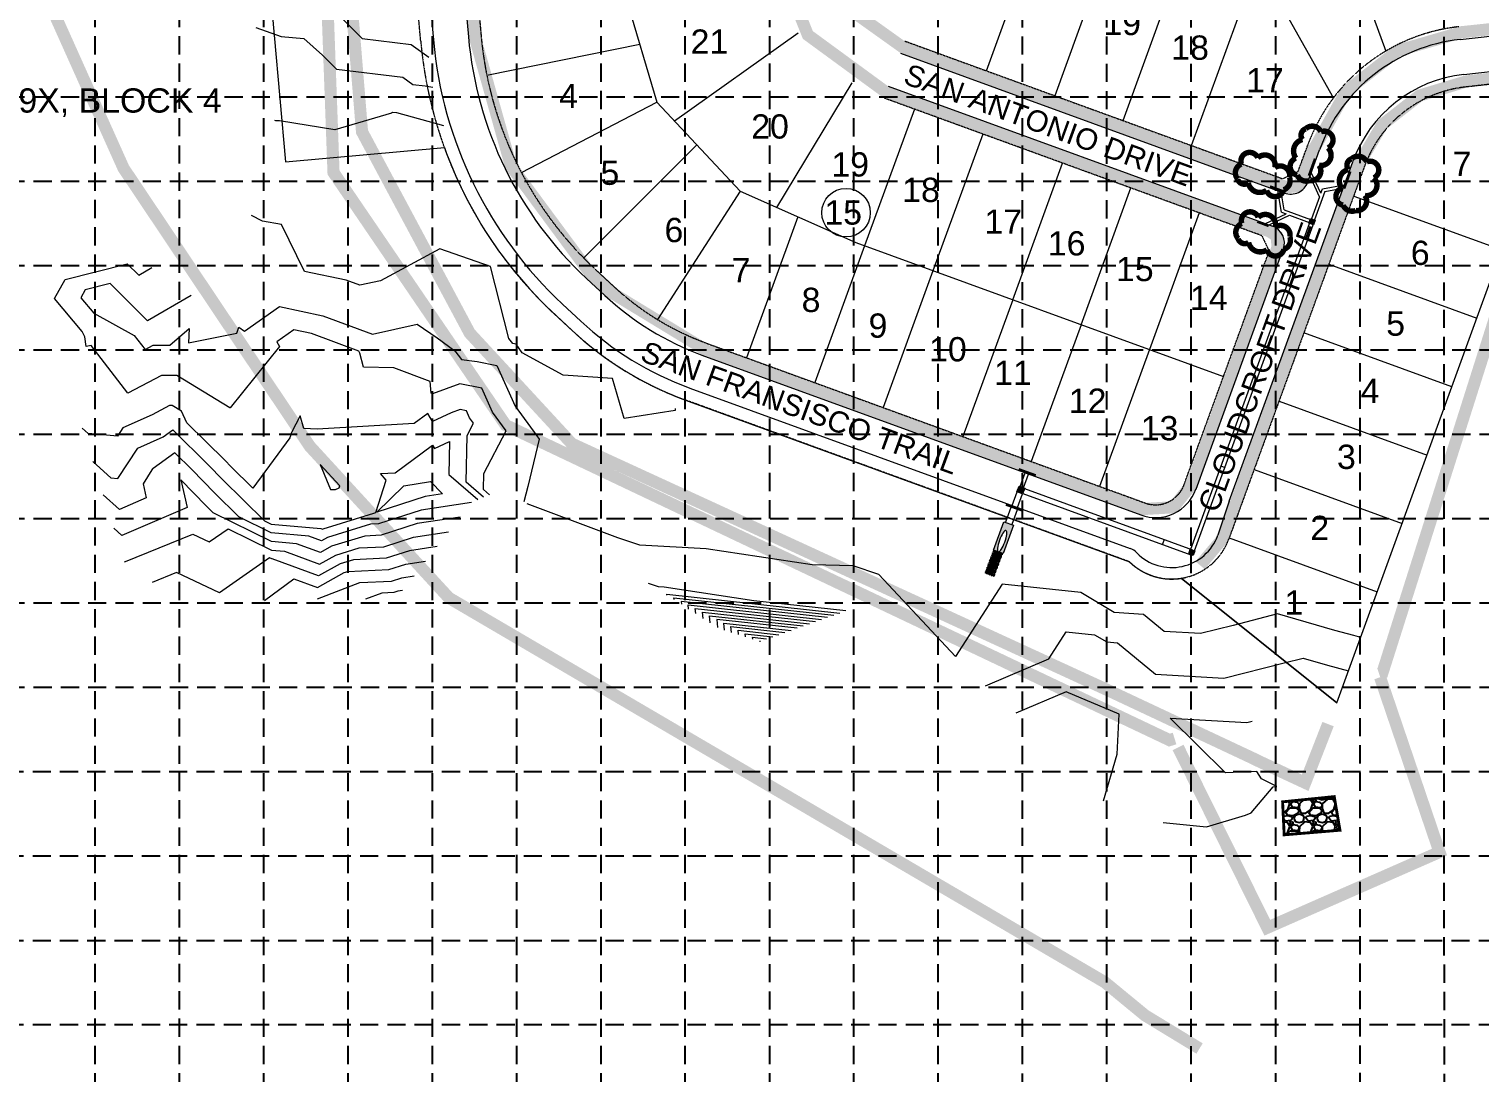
# Model space of a CAD drawing. Extents: x 18544 to 21332, y 16212 to 20668.
# Drawn here: x 19536 to 20732, y 16870 to 17731 of the extents above; entities that cross this region are included whole.
import ezdxf
from ezdxf.enums import TextEntityAlignment as Align

# ---------------------------------------------------------------- set-up
doc = ezdxf.new("R2010")
doc.units = 0
doc.header["$MEASUREMENT"] = 0
doc.linetypes.add('ACAD_ISO02W100', pattern=[15, 12, -3])
doc.linetypes.add('HIDDEN', pattern=[0.375, 0.25, -0.125])
for name, color, linetype, lineweight in [('10', 7, 'Continuous', 0), ('13', 7, 'Continuous', 0), ('27', 7, 'Continuous', 0), ('33', 7, 'Continuous', 0), ('34', 7, 'Continuous', 0), ('43', 7, 'Continuous', 0), ('5', 7, 'Continuous', 0), ('6', 7, 'Continuous', 0), ('62', 7, 'Continuous', 0), ('Erosion Blanket', 84, 'Continuous', 0)]:
    doc.layers.add(name, color=color, linetype=linetype, lineweight=lineweight)
for name, color, linetype in [('Creek', 5, 'Continuous'), ('GRID', 254, 'HIDDEN'), ('Inlet Protection', 5, 'Continuous'), ('LEGEND', 7, 'Continuous'), ('Limits of Disturbance', 1, 'Continuous'), ('RIP RAP ROCK FILTER', 1, 'Continuous'), ('SILT FENCE', 200, 'Continuous')]:
    doc.layers.add(name, color=color, linetype=linetype)
doc.styles.get("Standard").update_dxf_attribs({"font": 'ARIAL.TTF'})

# ---------------------------------------------------------------- blocks, each defined once
blk = doc.blocks.new('MHSD2')
at = {"layer": '43', "linetype": 'Continuous', "lineweight": 0}
blk.add_hatch(color=7, dxfattribs=at).paths.add_polyline_path([(-0.5, 0.5), (0.5, 0.5), (0.5, -0.5), (-0.5, -0.5)], flags=16)
at = {"layer": '43', "color": 7, "linetype": 'Continuous', "lineweight": 0}
for p, q in [((-0.5, 0.5), (0.5, 0.5)), ((-0.5, -0.5), (-0.5, 0.5)), ((0.5, 0.5), (0.5, -0.5)), ((0.5, -0.5), (-0.5, -0.5))]:
    blk.add_line(p, q, dxfattribs=at)
blk.add_lwpolyline([(-0.5, 0.5), (0.5, 0.5), (0.5, -0.5), (-0.5, -0.5), (-0.5, 0.5)], close=True, dxfattribs=at)
at = {"layer": '43', "color": 1, "linetype": 'Continuous', "lineweight": 0}
blk.add_point((0, 0), dxfattribs=at)
blk = doc.blocks.new('A$C6EFF7D63')
at = {"layer": 'LEGEND', "linetype": 'ACAD_ISO02W100'}
h = blk.add_hatch(dxfattribs=at)
h.set_pattern_fill('GRAVEL', color=240, scale=18.859854, style=0)
h.set_pattern_definition([(228.0128, (-1340.7614, -951.0759), (-150.878802, -169.7387151), [2.53733, -251.19606]), (184.9697, (-1342.4588, -952.9619), (226.3182729, 18.85969047), [4.35414, -431.05942]), (132.5104, (-1346.7965, -953.3391), (188.5983692, -207.4585622), [3.07016, -303.94602]), (267.2737, (-1354.1519, -958.05405), (18.8597793, 377.197094), [3.96506, -392.54067]), (292.8337, (-1354.3405, -962.0146), (-94.29945893, 226.3181854), [3.88805, -384.9178]), (357.2737, (-1352.8317, -965.598), (-377.197094, 18.8597793), [3.96506, -392.54067]), (37.6942, (-1348.8711, -965.7866), (-245.17824603, -188.59836327), [5.24359, -519.11465]), (72.2553, (-1344.72195, -962.5804), (132.01918394, 414.9167262), [4.95049, -490.09823]), (121.4296, (-1343.2132, -957.8655), (-150.87899067, 245.1780139), [3.97849, -393.87058]), (175.2364, (-1345.2878, -954.4707), (207.4584165, -18.8596947), [4.54206, -222.56067]), (222.3974, (-1349.8141, -954.0935), (-226.3183917, -207.45824931), [5.87386, -581.51296]), (138.8141, (-1335.4806, -958.2427), (-132.0190365, 113.1590759), [2.00482, -198.47817]), (171.4692, (-1336.9894, -956.9225), (245.17807514, -37.71985803), [3.81416, -377.60278]), (225, (-1340.761, -956.357), (-2e-15, -18.85986), [2.66718, -24.00467]), (203.1986, (-1342.0816, -954.0935), (94.299267, 37.719734), [1.43633, -142.19604]), (291.8014, (-1343.4018, -954.6593), (-18.859853, 56.5795684), [2.03126, -99.53217]), (30.9638, (-1342.6474, -956.5453), (56.579526, 37.7197557), [3.29914, -106.67177]), (161.5651, (-1339.8184, -954.848), (37.719717, -18.859824), [2.3856, -57.2545]), (16.3895, (-1354.3405, -954.6593), (188.5985857, 56.5794258), [3.34197, -330.8555]), (70.3462, (-1351.1343, -953.7163), (-75.4393281, -207.4584389), [2.80372, -277.56817]), (293.1986, (-1339.8184, -951.076), (-37.719734, 94.299267), [2.87264, -140.75973]), (343.6105, (-1338.6868, -953.7163), (-188.5985857, 56.5794258), [3.34197, -330.8555]), (339.444, (-1354.3405, -966.3524), (-94.299307, 37.7196333), [3.22277, -157.9159]), (294.7751, (-1351.3229, -967.484), (-94.2991248, 207.4584632), [2.70032, -267.3317]), (66.8014, (-1339.6298, -969.9358), (37.719734, 94.299267), [2.87264, -140.75973]), (17.354, (-1338.4982, -967.2954), (-245.1781456, -75.439314), [3.1615, -312.98728]), (69.444, (-1348.8711, -969.9358), (-37.7196333, -94.299307), [1.61139, -159.52729]), (101.3099, (-1340.7614, -969.9358), (-18.85981, 75.439432), [0.96166, -95.2051]), (165.9638, (-1340.95, -968.9928), (56.579574, -18.859818), [3.88805, -73.8731]), (186.009, (-1344.722, -968.0498), (188.5985395, 18.85984155), [3.60318, -356.71383]), (303.6901, (-1342.6474, -958.2427), (-18.85988, 37.7197), [2.72, -65.28016]), (353.1572, (-1341.1386, -960.5058), (320.6175132, -37.7198597), [4.7488, -470.13021]), (60.9454, (-1336.4236, -961.0716), (-75.4394182, -132.0189882), [1.94174, -192.23235]), (90, (-1335.48, -959.374), (-18.85985, 18.85985), [1.1316, -17.72826]), (120.2564, (-1345.0992, -967.484), (75.4393213, -132.0190273), [2.62009, -259.38938]), (48.0128, (-1346.4193, -965.2208), (150.878802, 169.7387151), [5.07466, -248.65873]), (0, (-1343.025, -961.449), (18.85985, 18.85985), [4.90356, -13.9563]), (325.3048, (-1338.121, -961.4488), (-188.59843595, 132.0191433), [2.982, -295.21847]), (254.0546, (-1335.6692, -963.1462), (-18.8598523, -75.43942), [2.74603, -134.55578]), (207.646, (-1336.4236, -965.7866), (-358.33715495, -188.5986897), [4.47101, -442.63086]), (175.4261, (-1340.3842, -967.8612), (-245.17811802, 18.85975637), [4.73003, -468.27272])])
h.paths.add_polyline_path([(1.2, 1.4), (121.2, 1.2), (121.2, 48.3), (1.2, 48.1)])
at = {"layer": 'LEGEND', "color": 240, "const_width": 2.36}
blk.add_lwpolyline([(1.2, 1.4), (121.2, 1.2), (121.2, 48.3), (1.2, 48.1)], close=True, dxfattribs=at)

msp = doc.modelspace()

# ---------------------------------------------------------------- hatches: boundary and pattern name
at = {"layer": '43', "linetype": 'Continuous', "lineweight": 0}
h = msp.add_hatch(color=7, dxfattribs=at)
h.paths.add_polyline_path([(20331.4, 17301.5), (20339.9, 17324.9), (20347.9, 17322), (20339.3, 17298.6)])
edge = h.paths.add_edge_path(flags=16)
edge.add_ellipse((20338.5, 17308.8), major_axis=(3.18, 8.74), ratio=0.25, start_angle=0, end_angle=360)
at = {"layer": 'LEGEND', "linetype": 'ACAD_ISO02W100'}
h = msp.add_hatch(dxfattribs=at)
h.set_pattern_fill('GRAVEL', color=240, scale=18.859854, style=0)
h.set_pattern_definition([(228.0128, (19201.3034, 16099.5123), (-150.878802, -169.7387151), [2.53733, -251.19606]), (184.9697, (19199.606, 16097.6263), (226.3182729, 18.85969047), [4.35414, -431.05942]), (132.5104, (19195.2683, 16097.2491), (188.5983692, -207.4585622), [3.07016, -303.94602]), (267.2737, (19187.9129, 16092.5342), (18.8597793, 377.197094), [3.96506, -392.54067]), (292.8337, (19187.7243, 16088.5736), (-94.29945893, 226.3181854), [3.88805, -384.9178]), (357.2737, (19189.2331, 16084.9902), (-377.197094, 18.8597793), [3.96506, -392.54067]), (37.6942, (19193.1937, 16084.80164), (-245.17824603, -188.59836327), [5.24359, -519.11465]), (72.2553, (19197.3428, 16088.0078), (132.01918394, 414.9167262), [4.95049, -490.09823]), (121.4296, (19198.8516, 16092.7228), (-150.87899067, 245.1780139), [3.97849, -393.87058]), (175.2364, (19196.777, 16096.1176), (207.4584165, -18.8596947), [4.54206, -222.56067]), (222.3974, (19192.2507, 16096.49475), (-226.3183917, -207.45824931), [5.87386, -581.51296]), (138.8141, (19206.5842, 16092.3456), (-132.0190365, 113.1590759), [2.00482, -198.47817]), (171.4692, (19205.0754, 16093.6658), (245.17807514, -37.71985803), [3.81416, -377.60278]), (225, (19201.303, 16094.232), (-2e-15, -18.85986), [2.66718, -24.00467]), (203.1986, (19199.9832, 16096.4947), (94.299267, 37.719734), [1.43633, -142.19604]), (291.8014, (19198.663, 16095.929), (-18.859853, 56.5795684), [2.03126, -99.53217]), (30.9638, (19199.4174, 16094.043), (56.579526, 37.7197557), [3.29914, -106.67177]), (161.5651, (19202.2464, 16095.7404), (37.719717, -18.859824), [2.3856, -57.2545]), (16.3895, (19187.7243, 16095.929), (188.5985857, 56.5794258), [3.34197, -330.8555]), (70.3462, (19190.9305, 16096.872), (-75.4393281, -207.4584389), [2.80372, -277.56817]), (293.1986, (19202.2464, 16099.5123), (-37.719734, 94.299267), [2.87264, -140.75973]), (343.6105, (19203.378, 16096.8719), (-188.5985857, 56.5794258), [3.34197, -330.8555]), (339.444, (19187.7243, 16084.2358), (-94.299307, 37.7196333), [3.22277, -157.9159]), (294.7751, (19190.7419, 16083.1043), (-94.2991248, 207.4584632), [2.70032, -267.3317]), (66.8014, (19202.435, 16080.6525), (37.719734, 94.299267), [2.87264, -140.75973]), (17.354, (19203.5666, 16083.2929), (-245.1781456, -75.439314), [3.1615, -312.98728]), (69.444, (19193.1937, 16080.6525), (-37.7196333, -94.299307), [1.61139, -159.52729]), (101.3099, (19201.3034, 16080.6525), (-18.85981, 75.439432), [0.96166, -95.2051]), (165.9638, (19201.115, 16081.5955), (56.579574, -18.859818), [3.88805, -73.8731]), (186.009, (19197.3428, 16082.5385), (188.5985395, 18.85984155), [3.60318, -356.71383]), (303.6901, (19199.4174, 16092.3456), (-18.85988, 37.7197), [2.72, -65.28016]), (353.1572, (19200.9262, 16090.0824), (320.6175132, -37.7198597), [4.7488, -470.13021]), (60.9454, (19205.6412, 16089.5166), (-75.4394182, -132.0189882), [1.94174, -192.23235]), (90, (19206.584, 16091.214), (-18.85985, 18.85985), [1.1316, -17.72826]), (120.2564, (19196.9656, 16083.1043), (75.4393213, -132.0190273), [2.62009, -259.38938]), (48.0128, (19195.6454, 16085.3674), (150.878802, 169.7387151), [5.07466, -248.65873]), (0, (19199.04, 16089.14), (18.85985, 18.85985), [4.90356, -13.9563]), (325.3048, (19203.9438, 16089.1394), (-188.59843595, 132.0191433), [2.982, -295.21847]), (254.0546, (19206.3956, 16087.442), (-18.8598523, -75.43942), [2.74603, -134.55578]), (207.646, (19205.6412, 16084.8016), (-358.33715495, -188.5986897), [4.47101, -442.63086]), (175.4261, (19201.6806, 16082.72706), (-245.17811802, 18.85975637), [4.73003, -468.27272])])
h.paths.add_polyline_path([(20571.1, 17066.7), (20617.1, 17070.5), (20612.4, 17098.2), (20569.8, 17093.9)])

# ---------------------------------------------------------------- linework, layer by layer
at = {"layer": '13', "color": 7, "linetype": 'Continuous', "lineweight": 0}
for p, q in [((20587.1, 17558.8), (20590.9, 17557.4)), ((20552.9, 17464.8), (20556.6, 17463.5)), ((20518.7, 17370.9), (20522.4, 17369.5)), ((20472.1, 17310.2), (20470.7, 17306.4))]:
    msp.add_line(p, q, dxfattribs=at)
msp.add_circle((20209.8, 17579.7), 20, dxfattribs=at)
at = {"layer": '27', "color": 7, "linetype": 'Continuous', "lineweight": 0}
for p, q in [((19855.1, 17883.1), (19869.5, 17722.2)), ((19883.9, 17886.2), (19898.4, 17724.8)), ((20716.2, 17722.6), (20870, 17739.5)), ((20254.6, 17711.3), (20571.4, 17595.9)), ((20719.3, 17693.7), (20873.2, 17710.6)), ((20244.6, 17684.1), (20561.4, 17568.7)), ((20590.6, 17604.9), (20600.3, 17631.6)), ((20525.6, 17341.7), (20627.6, 17621.7)), ((20498.4, 17351.7), (20570.4, 17549.5)), ((19995.8, 17525.5), (20010.8, 17511.4)), ((19976, 17504.3), (19991, 17490.2)), ((20090.9, 17462.3), (20452.9, 17330.5)), ((20081, 17435), (20444, 17302.8)), ((20525.6, 17341.7), (20516.5, 17313.8))]:
    msp.add_line(p, q, dxfattribs=at)
for centre, radius, start, end in [((20207.6, 17752.4), 339.5, 185.1131, 226.9695), ((20207.6, 17752.4), 310.5, 185.1131, 226.9695), ((20731.4, 17583.9), 139.5, 96.2747, 159.9886), ((20731.4, 17583.9), 110.5, 96.2747, 159.9886), ((20576.5, 17610), 15, 249.9886, 339.9886), ((20556.3, 17554.6), 15, 339.9886, 69.9886), ((20171.5, 17683.6), 235.5, 226.9694, 249.9886), ((20171.5, 17683.6), 264.5, 226.9694, 249.9886), ((20465, 17363.8), 35.5, 249.9886, 339.9886), ((20478.4, 17327.6), 40.5, 224.5392, 339.9886), ((20438.9, 17288.7), 15, 44.5392, 69.9886)]:
    msp.add_arc(centre, radius, start, end, dxfattribs=at)
at = {"layer": '33', "color": 7, "linetype": 'Continuous', "lineweight": 0}
for p, q in [((20611.7, 17831.5), (20654.9, 17712.9)), ((20325.5, 17696.7), (20369.6, 17817.7)), ((20430.8, 17810.5), (20381.9, 17676.1)), ((20438.2, 17655.6), (20490, 17797.8)), ((20494.6, 17635.1), (20549.3, 17785.1)), ((20549.3, 17785.1), (20611.7, 17674.2)), ((20025.8, 17765), (20053.8, 17670.8)), ((20068.3, 17655.3), (20170.3, 17727.9)), ((20039.6, 17718.5), (19913.6, 17692.7)), ((20152.6, 17584), (20214.8, 17686.7)), ((19942, 17612.9), (20053.8, 17670.8)), ((20053.8, 17670.8), (20122.4, 17597.4)), ((20266.1, 17665.1), (20225, 17552.3)), ((20322.5, 17644.5), (20281.4, 17531.8)), ((20086.8, 17635.5), (19993.5, 17542.4)), ((20347.2, 17507.8), (20388.2, 17620.6)), ((20600.3, 17592.8), (20592.4, 17609.8)), ((20601.4, 17595.7), (20593.4, 17612.7)), ((20602.7, 17599.4), (20620.6, 17602.6)), ((20122.4, 17597.4), (20054.2, 17491.6)), ((20122.4, 17597.4), (20217.8, 17555)), ((20403.6, 17487.3), (20444.6, 17600.1)), ((20569, 17580), (20565.8, 17597.9)), ((20571.2, 17581.9), (20568.5, 17597)), ((20600.3, 17592.8), (20593.6, 17574.5)), ((20604.6, 17597.2), (20596, 17573.7)), ((20601.4, 17595.7), (20602.7, 17599.4)), ((20604.6, 17597.2), (20619.6, 17599.9)), ((20628.5, 17593.4), (20750.6, 17549)), ((20501, 17579.5), (20459.9, 17466.8)), ((20555.7, 17570.8), (20572.7, 17578.7)), ((20569, 17580), (20572.7, 17578.7)), ((20571.2, 17581.9), (20592.7, 17574.1)), ((20169.9, 17576.3), (20127.6, 17460.1)), ((20494, 17302.2), (20591.9, 17570.9)), ((20497.2, 17301), (20595, 17569.8)), ((20558.6, 17569.7), (20575.6, 17577.6)), ((20575.6, 17577.6), (20591.8, 17571.7)), ((20217.8, 17555), (20521, 17444.5)), ((20225, 17552.3), (20184, 17439.6)), ((20281.4, 17531.8), (20240.3, 17419)), ((20607.9, 17537.1), (20730.1, 17492.6)), ((20347.2, 17507.8), (20306.1, 17395.1)), ((20403.6, 17487.3), (20362.5, 17374.5)), ((20709.5, 17436.2), (20587.4, 17480.7)), ((20459.9, 17466.8), (20418.9, 17354)), ((20566.9, 17424.3), (20689, 17379.8)), ((20353.3, 17353.9), (20357.5, 17365.2)), ((20356.2, 17352.9), (20360.3, 17364.2)), ((20546.3, 17367.9), (20668.5, 17323.4)), ((20357, 17352.2), (20495.6, 17301.7)), ((20346.7, 17338.3), (20350.8, 17349.5)), ((20351.2, 17336.6), (20355.4, 17347.9)), ((20355.6, 17348.2), (20494.2, 17297.7)), ((20345.7, 17336.5), (20341.4, 17324.4)), ((20350.8, 17334.6), (20346.4, 17322.6)), ((20525.8, 17311.6), (20647.9, 17267.1)), ((20614.6, 17175.6), (20486.2, 17278.3))]:
    msp.add_line(p, q, dxfattribs=at)
at = {"layer": '34', "color": 7, "linetype": 'HIDDEN', "lineweight": 0}
for p, q in [((19894.9, 17881.6), (19908.8, 17725.7)), ((19859, 17721.2), (19845.1, 17876.8)), ((20258.2, 17721.2), (20569.8, 17607.7)), ((20906.7, 17703.8), (20720.5, 17683.3)), ((20552.7, 17560.7), (20241.1, 17674.2)), ((20582.6, 17613.7), (20590.5, 17635.2)), ((20637.4, 17618.1), (20525.4, 17310.5)), ((20569.8, 17607.7), (20582.6, 17613.7)), ((20552.7, 17560.7), (20558.7, 17547.9)), ((20488.5, 17355.3), (20558.7, 17547.9)), ((20002.9, 17533.1), (20018, 17519.1)), ((19968.8, 17496.6), (19983.9, 17482.5)), ((20094.5, 17472.1), (20456.5, 17340.3)), ((20443.6, 17291.8), (20077.4, 17425.2))]:
    msp.add_line(p, q, dxfattribs=at)
for centre, radius, start, end in [((20207.6, 17752.4), 300, 185.1131, 226.9695), ((20731.4, 17583.9), 150, 96.2747, 159.9886), ((20207.6, 17752.4), 350, 185.1131, 226.9694), ((20731.4, 17583.9), 100, 96.2747, 159.9886), ((20171.5, 17683.6), 225, 226.9694, 249.9886), ((20171.5, 17683.6), 275, 226.9694, 249.9886), ((20465, 17363.8), 25, 249.9885, 339.9885), ((20478.4, 17327.6), 50, 225.8127, 339.9886)]:
    msp.add_arc(centre, radius, start, end, dxfattribs=at)
at = {"layer": '43', "color": 7, "linetype": 'Continuous', "lineweight": 0}
for p, q in [((20331.4, 17301.5), (20339.9, 17324.9)), ((20347.9, 17322), (20339.3, 17298.6)), ((20339.9, 17324.9), (20347.9, 17322)), ((20339.3, 17298.6), (20331.4, 17301.5))]:
    msp.add_line(p, q, dxfattribs=at)
msp.add_ellipse((20338.5, 17308.8), major_axis=(3.18, 8.74), ratio=0.25, start_param=0, end_param=6.283175, dxfattribs=at)
for points in [[(20592.4, 17609.8), (20597.5, 17623.9), (20590.5, 17610.5), (20595.6, 17624.6)], [(20621.5, 17599.2), (20626.6, 17613.3), (20619.6, 17599.9), (20624.8, 17613.9)], [(20568.5, 17597), (20559.1, 17600.4), (20569.2, 17598.8), (20559.8, 17602.3)], [(20557.9, 17567.8), (20548.5, 17571.3), (20558.6, 17569.7), (20549.2, 17573.1)], [(20365.9, 17362.1), (20351.9, 17367.2), (20366.6, 17364), (20352.5, 17369.1)], [(20355.3, 17333), (20341.2, 17338.1), (20356, 17334.9), (20341.9, 17340)]]:
    msp.add_solid(points, dxfattribs=at)
at = {"layer": '5', "color": 254, "linetype": 'Continuous', "lineweight": 0}
for points in [[(19910.8, 17345.2), (19896.5, 17357.6), (19897.2, 17395.9), (19902.6, 17406.1), (19899.3, 17410.6), (19896.8, 17416.3), (19891.5, 17417.3), (19884.2, 17414.6), (19868.7, 17407.4), (19864.9, 17414.1), (19853.7, 17405.8), (19773.5, 17401.3), (19762.6, 17401.6), (19759.6, 17412.1), (19752.5, 17398.5), (19751, 17394), (19720.5, 17352.6), (19702.3, 17370.5), (19697.6, 17375.3), (19666.2, 17406.3), (19661.8, 17415.9), (19654.1, 17420.6), (19651.9, 17420.6), (19637.5, 17413), (19613.4, 17402.3), (19608.8, 17395.4), (19584.8, 17397.6), (19579.9, 17402.1)], [(19910.8, 17345.2), (19896.5, 17357.6), (19897.2, 17395.9), (19902.6, 17406.1), (19899.3, 17410.6), (19896.8, 17416.3), (19891.5, 17417.3), (19884.2, 17414.6), (19868.7, 17407.4), (19864.9, 17414.1), (19853.7, 17405.8), (19773.5, 17401.3), (19762.6, 17401.6), (19759.6, 17412.1), (19752.5, 17398.5), (19751, 17394), (19720.5, 17352.6), (19702.3, 17370.5), (19697.6, 17375.3), (19666.2, 17406.3), (19661.8, 17415.9), (19654.1, 17420.6), (19651.9, 17420.6), (19637.5, 17413), (19613.4, 17402.3), (19608.8, 17395.4), (19584.8, 17397.6), (19579.9, 17402.1)], [(19872.5, 17304.5), (19849.8, 17301), (19830.6, 17294.8), (19803.6, 17293.5), (19792.5, 17290.1), (19774.8, 17280.3), (19736.6, 17294.2), (19736.1, 17294.3), (19734.4, 17295.1), (19693.1, 17266.2), (19657.5, 17282.9), (19637.4, 17274.8)], [(19872.5, 17304.5), (19849.8, 17301), (19830.6, 17294.8), (19803.6, 17293.5), (19792.5, 17290.1), (19774.8, 17280.3), (19736.6, 17294.2), (19736.1, 17294.3), (19734.4, 17295.1), (19693.1, 17266.2), (19657.5, 17282.9), (19637.4, 17274.8)], [(20062, 17264.4), (20062, 17265.2), (20204.7, 17249.6)], [(20062, 17264.4), (20062, 17265.2), (20204.7, 17249.6)], [(20091.8, 17245.2), (20091.3, 17250.3), (20179.5, 17240.7)], [(20091.8, 17245.2), (20091.3, 17250.3), (20179.5, 17240.7)], [(20121, 17231.8), (20120.7, 17235.4), (20154.4, 17231.7)], [(20121, 17231.8), (20120.7, 17235.4), (20154.4, 17231.7)], [(20422.1, 17094.8), (20433.4, 17133.1), (20434.9, 17166.1), (20391.2, 17184.7), (20349.9, 17167)], [(20422.1, 17094.8), (20433.4, 17133.1), (20434.9, 17166.1), (20391.2, 17184.7), (20349.9, 17167)], [(20471.2, 17076.9), (20507.1, 17073.4), (20539.2, 17082.9), (20543.8, 17084.7), (20561.9, 17106.3), (20565.1, 17106.6), (20552.3, 17113), (20548.6, 17118.9), (20522.8, 17117.9), (20477.2, 17162.9), (20540.4, 17159.3), (20544.8, 17160.4)], [(20471.2, 17076.9), (20507.1, 17073.4), (20539.2, 17082.9), (20543.8, 17084.7), (20561.9, 17106.3), (20565.1, 17106.6), (20552.3, 17113), (20548.6, 17118.9), (20522.8, 17117.9), (20477.2, 17162.9), (20540.4, 17159.3), (20544.8, 17160.4)]]:
    msp.add_lwpolyline(points, dxfattribs=at)
msp.add_lwpolyline([(19784.6, 17351.5), (19788.6, 17351.5), (19791.8, 17352.7), (19792.4, 17354.5), (19776.1, 17372.1)], close=True, dxfattribs=at)
msp.add_lwpolyline([(19784.6, 17351.5), (19788.6, 17351.5), (19791.8, 17352.7), (19792.4, 17354.5), (19776.1, 17372.1)], close=True, dxfattribs=at)
at = {"layer": '6', "color": 254, "linetype": 'Continuous', "lineweight": 0}
for points in [[(19732.5, 17787.7), (19746.1, 17781.7), (19754.7, 17781.4), (19757.6, 17774.2), (19777.3, 17757), (19810.6, 17723.2), (19851.2, 17718.3), (19865.7, 17707.8)], [(19732.5, 17787.7), (19746.1, 17781.7), (19754.7, 17781.4), (19757.6, 17774.2), (19777.3, 17757), (19810.6, 17723.2), (19851.2, 17718.3), (19865.7, 17707.8)], [(19723.1, 17732.3), (19743.8, 17724.9), (19762.6, 17723.2), (19778, 17709.7), (19789.6, 17697.9), (19844.2, 17691.5), (19852.6, 17685.3), (19862.6, 17684.4), (19869, 17683.2)], [(19723.1, 17732.3), (19743.8, 17724.9), (19762.6, 17723.2), (19778, 17709.7), (19789.6, 17697.9), (19844.2, 17691.5), (19852.6, 17685.3), (19862.6, 17684.4), (19869, 17683.2)], [(19878, 17651.4), (19839.3, 17662), (19835.6, 17662.2), (19834.9, 17661.8), (19788.3, 17648), (19742.6, 17655.3), (19739.6, 17655.5), (19738.8, 17655.8)], [(19878, 17651.4), (19839.3, 17662), (19835.6, 17662.2), (19834.9, 17661.8), (19788.3, 17648), (19742.6, 17655.3), (19739.6, 17655.5), (19738.8, 17655.8)], [(20068.8, 17418.2), (20068.9, 17416.6), (20026.9, 17409.9), (20017.2, 17443.1), (19976.4, 17445.8), (19942.8, 17464.1), (19937.7, 17471.3), (19934.9, 17471.7), (19931.6, 17475.9), (19916.5, 17535.2), (19874.8, 17549.9), (19825.8, 17523.6), (19808.8, 17519.8), (19797.4, 17524), (19763.2, 17531.3), (19744.3, 17570), (19728.4, 17572.7), (19719.5, 17577.4)], [(20068.8, 17418.2), (20068.9, 17416.6), (20026.9, 17409.9), (20017.2, 17443.1), (19976.4, 17445.8), (19942.8, 17464.1), (19937.7, 17471.3), (19934.9, 17471.7), (19931.6, 17475.9), (19916.5, 17535.2), (19874.8, 17549.9), (19825.8, 17523.6), (19808.8, 17519.8), (19797.4, 17524), (19763.2, 17531.3), (19744.3, 17570), (19728.4, 17572.7), (19719.5, 17577.4)], [(19915.7, 17347.1), (19910.7, 17351.5), (19911, 17364.7), (19929.4, 17399.9), (19918.1, 17415.3), (19909.3, 17435), (19891.2, 17438.6), (19868.6, 17430.2), (19867.6, 17430.8), (19866.7, 17440.6), (19836.9, 17451.8), (19811.9, 17452.4), (19808.7, 17463.9), (19808, 17465.5), (19769, 17480), (19754.4, 17483.1), (19740.3, 17473.2), (19742.5, 17469.4), (19701.8, 17418.7), (19701.7, 17418.7), (19657.8, 17445.5), (19645.2, 17445.5), (19617.4, 17430.9), (19587.3, 17470.1), (19583, 17469.4), (19582, 17477.3), (19579.7, 17481.8), (19556.9, 17508.8), (19565.9, 17524.7), (19617, 17537.6), (19626.4, 17528.3), (19637.2, 17534.6)], [(19915.7, 17347.1), (19910.7, 17351.5), (19911, 17364.7), (19929.4, 17399.9), (19918.1, 17415.3), (19909.3, 17435), (19891.2, 17438.6), (19868.6, 17430.2), (19867.6, 17430.8), (19866.7, 17440.6), (19836.9, 17451.8), (19811.9, 17452.4), (19808.7, 17463.9), (19808, 17465.5), (19769, 17480), (19754.4, 17483.1), (19740.3, 17473.2), (19742.5, 17469.4), (19701.8, 17418.7), (19701.7, 17418.7), (19657.8, 17445.5), (19645.2, 17445.5), (19617.4, 17430.9), (19587.3, 17470.1), (19583, 17469.4), (19582, 17477.3), (19579.7, 17481.8), (19556.9, 17508.8), (19565.9, 17524.7), (19617, 17537.6), (19626.4, 17528.3), (19637.2, 17534.6)], [(19669.7, 17511.4), (19633.8, 17490.6), (19602.8, 17521.2), (19582.2, 17516), (19578.6, 17509.6), (19589.4, 17496.7), (19622.7, 17478.5), (19631.7, 17466.9), (19638.4, 17470.4), (19652.1, 17470.4), (19668.1, 17484.3), (19667.6, 17472.5), (19707.3, 17480.4), (19708.9, 17485.4), (19713.7, 17482), (19742.5, 17502.3), (19778.4, 17494.7), (19819.2, 17479.5), (19856, 17487.7), (19872.5, 17476.5), (19887, 17465.8), (19892.6, 17458.7), (19905.6, 17457), (19921.9, 17453.7), (19936.9, 17420.1), (19954.7, 17395.6), (19956.7, 17392.9), (19947.4, 17353.9), (19944, 17341.2)], [(19669.7, 17511.4), (19633.8, 17490.6), (19602.8, 17521.2), (19582.2, 17516), (19578.6, 17509.6), (19589.4, 17496.7), (19622.7, 17478.5), (19631.7, 17466.9), (19638.4, 17470.4), (19652.1, 17470.4), (19668.1, 17484.3), (19667.6, 17472.5), (19707.3, 17480.4), (19708.9, 17485.4), (19713.7, 17482), (19742.5, 17502.3), (19778.4, 17494.7), (19819.2, 17479.5), (19856, 17487.7), (19872.5, 17476.5), (19887, 17465.8), (19892.6, 17458.7), (19905.6, 17457), (19921.9, 17453.7), (19936.9, 17420.1), (19954.7, 17395.6), (19956.7, 17392.9), (19947.4, 17353.9), (19944, 17341.2)], [(19588.5, 17374.6), (19603.5, 17361.1), (19609.1, 17360.5), (19625.7, 17385.5), (19646.7, 17394.8), (19654.6, 17400.5), (19683.9, 17371.6), (19695.6, 17359.6), (19730.1, 17325.7), (19735.7, 17322.9), (19776.7, 17319.2), (19777.9, 17318.8), (19778.5, 17319.1), (19820.4, 17332), (19822.1, 17332.6), (19830.6, 17359.2), (19825.7, 17364.5), (19837.8, 17365.2), (19868.8, 17388), (19870.4, 17385.2), (19882.8, 17390.9), (19882.3, 17363.8), (19906, 17343.2)], [(19588.5, 17374.6), (19603.5, 17361.1), (19609.1, 17360.5), (19625.7, 17385.5), (19646.7, 17394.8), (19654.6, 17400.5), (19683.9, 17371.6), (19695.6, 17359.6), (19730.1, 17325.7), (19735.7, 17322.9), (19776.7, 17319.2), (19777.9, 17318.8), (19778.5, 17319.1), (19820.4, 17332), (19822.1, 17332.6), (19830.6, 17359.2), (19825.7, 17364.5), (19837.8, 17365.2), (19868.8, 17388), (19870.4, 17385.2), (19882.8, 17390.9), (19882.3, 17363.8), (19906, 17343.2)], [(19900.9, 17340.8), (19859.4, 17334.4), (19824.3, 17323.1), (19817.6, 17322.8), (19782, 17311.8), (19777.1, 17309.2), (19766.7, 17313), (19735.8, 17315.8), (19709, 17329), (19688.9, 17348.8), (19670.2, 17367.9), (19656.1, 17381.8), (19638.4, 17368.8), (19637.9, 17368.6), (19637.3, 17367.7), (19630, 17356.2), (19632.6, 17344.5), (19610.6, 17335), (19597.2, 17347)], [(19900.9, 17340.8), (19859.4, 17334.4), (19824.3, 17323.1), (19817.6, 17322.8), (19782, 17311.8), (19777.1, 17309.2), (19766.7, 17313), (19735.8, 17315.8), (19709, 17329), (19688.9, 17348.8), (19670.2, 17367.9), (19656.1, 17381.8), (19638.4, 17368.8), (19637.9, 17368.6), (19637.3, 17367.7), (19630, 17356.2), (19632.6, 17344.5), (19610.6, 17335), (19597.2, 17347)], [(19891.4, 17328.7), (19856.2, 17323.3), (19826.4, 17313.7), (19812.9, 17313), (19785.5, 17304.6), (19776.4, 17299.5), (19756.6, 17306.7), (19735.9, 17308.6), (19687.8, 17332.3), (19682.1, 17337.9), (19661.1, 17359.4), (19666.3, 17336.7), (19612.6, 17313.4), (19605.9, 17319.5)], [(19891.4, 17328.7), (19856.2, 17323.3), (19826.4, 17313.7), (19812.9, 17313), (19785.5, 17304.6), (19776.4, 17299.5), (19756.6, 17306.7), (19735.9, 17308.6), (19687.8, 17332.3), (19682.1, 17337.9), (19661.1, 17359.4), (19666.3, 17336.7), (19612.6, 17313.4), (19605.9, 17319.5)], [(20634.2, 17229.4), (20628.5, 17231), (20612.8, 17235.1), (20565.7, 17249), (20529, 17239.3), (20502.2, 17232.6), (20472, 17234.4), (20455.1, 17248.3), (20431, 17250), (20403.3, 17266.5), (20338.4, 17273.3), (20299.9, 17213.8), (20236.9, 17281.3), (20215.7, 17288.5), (20181.9, 17289.2), (20094.3, 17302.4), (20039.8, 17305.6), (20021.5, 17311.6), (19946.9, 17339.7)], [(20634.2, 17229.4), (20628.5, 17231), (20612.8, 17235.1), (20565.7, 17249), (20529, 17239.3), (20502.2, 17232.6), (20472, 17234.4), (20455.1, 17248.3), (20431, 17250), (20403.3, 17266.5), (20338.4, 17273.3), (20299.9, 17213.8), (20236.9, 17281.3), (20215.7, 17288.5), (20181.9, 17289.2), (20094.3, 17302.4), (20039.8, 17305.6), (20021.5, 17311.6), (19946.9, 17339.7)], [(19614.6, 17291.9), (19614.6, 17291.9), (19615.4, 17292.2), (19671.2, 17314.5), (19684.6, 17308.2), (19700.2, 17319.1), (19736, 17301.5), (19746.6, 17300.5), (19775.6, 17289.9), (19789, 17297.4), (19808.3, 17303.3), (19828.5, 17304.2), (19853, 17312.1), (19881.9, 17316.6)], [(19614.6, 17291.9), (19614.6, 17291.9), (19615.4, 17292.2), (19671.2, 17314.5), (19684.6, 17308.2), (19700.2, 17319.1), (19736, 17301.5), (19746.6, 17300.5), (19775.6, 17289.9), (19789, 17297.4), (19808.3, 17303.3), (19828.5, 17304.2), (19853, 17312.1), (19881.9, 17316.6)], [(19730.3, 17259.8), (19754.3, 17277.9), (19774, 17270.7), (19796, 17282.9), (19798.9, 17283.8), (19832.7, 17285.4), (19846.6, 17289.9), (19863, 17292.4)], [(19730.3, 17259.8), (19754.3, 17277.9), (19774, 17270.7), (19796, 17282.9), (19798.9, 17283.8), (19832.7, 17285.4), (19846.6, 17289.9), (19863, 17292.4)], [(19773.8, 17261.2), (19808.8, 17274.7), (19834.8, 17275.9), (19843.4, 17278.7), (19853.5, 17280.2)], [(19773.8, 17261.2), (19808.8, 17274.7), (19834.8, 17275.9), (19843.4, 17278.7), (19853.5, 17280.2)], [(19844.1, 17268.1), (19840.2, 17267.6), (19836.9, 17266.5), (19826.9, 17266), (19813.5, 17260.9)], [(19844.1, 17268.1), (19840.2, 17267.6), (19836.9, 17266.5), (19826.9, 17266), (19813.5, 17260.9)], [(20209.7, 17251.4), (20133.8, 17259.7), (20059.9, 17270.9), (20055.2, 17271.1), (20046.9, 17273.9)], [(20209.7, 17251.4), (20133.8, 17259.7), (20059.9, 17270.9), (20055.2, 17271.1), (20046.9, 17273.9)], [(20068, 17260.6), (20067.8, 17262.2), (20199.7, 17247.8)], [(20068, 17260.6), (20067.8, 17262.2), (20199.7, 17247.8)], [(20194.6, 17246), (20073.7, 17259.2), (20074, 17256.8)], [(20194.6, 17246), (20073.7, 17259.2), (20074, 17256.8)], [(20079.9, 17252.9), (20079.6, 17256.3), (20189.6, 17244.3)], [(20079.9, 17252.9), (20079.6, 17256.3), (20189.6, 17244.3)], [(20085.9, 17249.1), (20085.4, 17253.3), (20184.6, 17242.5)], [(20085.9, 17249.1), (20085.4, 17253.3), (20184.6, 17242.5)], [(20097.8, 17241.4), (20097.2, 17247.3), (20174.5, 17238.9)], [(20097.8, 17241.4), (20097.2, 17247.3), (20174.5, 17238.9)], [(20169.5, 17237.1), (20103.1, 17244.3), (20103.8, 17237.6)], [(20169.5, 17237.1), (20103.1, 17244.3), (20103.8, 17237.6)], [(20109.5, 17235.4), (20108.9, 17241.3), (20164.4, 17235.3)], [(20109.5, 17235.4), (20108.9, 17241.3), (20164.4, 17235.3)], [(20115.3, 17233.6), (20114.8, 17238.4), (20159.4, 17233.5)], [(20115.3, 17233.6), (20114.8, 17238.4), (20159.4, 17233.5)], [(20126.8, 17230), (20126.5, 17232.4), (20149.3, 17229.9)], [(20126.8, 17230), (20126.5, 17232.4), (20149.3, 17229.9)], [(20324.9, 17189.5), (20376.9, 17211.7), (20391.3, 17234.1), (20414.8, 17231.6), (20424.8, 17225.7), (20433.6, 17225), (20465, 17199.2), (20521.3, 17196), (20571.1, 17208.4), (20586.7, 17212.5), (20606.7, 17206.6), (20624.2, 17202)], [(20324.9, 17189.5), (20376.9, 17211.7), (20391.3, 17234.1), (20414.8, 17231.6), (20424.8, 17225.7), (20433.6, 17225), (20465, 17199.2), (20521.3, 17196), (20571.1, 17208.4), (20586.7, 17212.5), (20606.7, 17206.6), (20624.2, 17202)], [(20144.3, 17228.1), (20132.4, 17229.4), (20132.5, 17228.1)], [(20144.3, 17228.1), (20132.4, 17229.4), (20132.5, 17228.1)], [(20138.3, 17226.3), (20138.3, 17226.4), (20139.3, 17226.3)], [(20138.3, 17226.3), (20138.3, 17226.4), (20139.3, 17226.3)]]:
    msp.add_lwpolyline(points, dxfattribs=at)
msp.add_lwpolyline([(19845, 17354.5), (19867.2, 17358.1), (19877, 17347.8), (19862.6, 17345.6), (19822.7, 17332.7)], close=True, dxfattribs=at)
msp.add_lwpolyline([(19845, 17354.5), (19867.2, 17358.1), (19877, 17347.8), (19862.6, 17345.6), (19822.7, 17332.7)], close=True, dxfattribs=at)
at = {"layer": '62', "color": 7, "linetype": 'Continuous', "lineweight": 0}
msp.add_lwpolyline([(19724.1, 17883), (19747.5, 17621.6), (19878.5, 17633.3, 0.11642), (19966.5, 17498.7), (19983.9, 17482.5, 0.100779), (20077.4, 17425.2), (20443.6, 17291.8, 0.236107), (20486.2, 17278.3), (20614.6, 17175.6), (20753.2, 17556.1), (21142.9, 17599), (21122.1, 17787.8)], format="xyb", dxfattribs=at)
at = {"layer": 'Creek', "color": 5, "linetype": 'Continuous', "lineweight": 0, "const_width": 10, "flags": 128}
msp.add_lwpolyline([(18655.4, 18809.2), (18970.5, 18526.3), (19068.1, 18380.1), (19528.2, 17807.6), (19613.9, 17616.4), (19767.5, 17387.1), (19882.2, 17262.1), (20423.1, 16945.2), (20456.4, 16917.8), (20501.3, 16890.5)], dxfattribs=at)
at = {"layer": 'Erosion Blanket', "linetype": 'Continuous', "lineweight": 0, "const_width": 10, "flags": 128}
msp.add_lwpolyline([(20501.8, 17288.9), (20520.7, 17311.3), (20632.5, 17619.6), (20652.1, 17652.4), (20682.8, 17676.3), (20720.8, 17687.8), (20906.5, 17709), (20929.4, 17718.5), (20945.9, 17748.4), (20934.2, 17789.9), (20900, 18087.3), (20864.5, 18242), (20841.7, 18314.5), (20842.2, 18323.6), (20848.1, 18328.1), (20914.7, 18356.5), (20914.7, 18356.5), (20914.7, 18356.5)], dxfattribs=at)
for points in [[(20595.5, 17631.9), (20622.3, 17679.9), (20664.7, 17713.2), (20717.4, 17728.5), (20869.5, 17744.5), (20891.2, 17756.8), (20896.4, 17779.7), (20873.8, 17983.3), (20869.1, 17991.2), (20861.8, 17992.3), (20186.7, 17925.7), (20178.3, 17921), (20177.6, 17914), (20187.5, 17805.6), (20209.5, 17749.7), (20257.3, 17715.6), (20573.1, 17600.7), (20582.3, 17601.5), (20586.4, 17607.7), (20594.9, 17631.6)], [(20091.9, 17467.6), (20094.7, 17465.8), (20101.6, 17464), (20118, 17458.1), (20454.3, 17335.3), (20479.7, 17336.8), (20494.5, 17355.1), (20565.7, 17551.3), (20564.8, 17560.6), (20558.7, 17564.4), (20242.5, 17679.2), (20178.3, 17726.2), (20147.9, 17802.2), (20138.7, 17911), (20134, 17919.2), (20126.7, 17920.1), (19897.9, 17897.5), (19889.9, 17892.8), (19888.9, 17885.5), (19903.4, 17725.2), (19933.5, 17617.9), (19999.5, 17528.7), (20014.4, 17515), (20089.5, 17469.3)]]:
    msp.add_lwpolyline(points, close=True, dxfattribs=at)
at = {"layer": 'GRID', "color": 252, "linetype": 'HIDDEN', "ltscale": 60}
for p, q in [((19590.6, 16562.7), (19590.6, 20595.4)), ((19660.1, 16562.7), (19660.1, 20595.4)), ((19729.6, 16562.6), (19729.6, 20595.4)), ((19799.1, 16562.6), (19799.1, 20595.4)), ((19868.7, 16562.6), (19868.7, 20595.4)), ((19938.2, 16562.6), (19938.2, 20595.4)), ((20007.7, 16562.6), (20007.7, 20595.4)), ((20077.2, 16562.6), (20077.2, 20595.4)), ((20146.8, 16562.6), (20146.8, 20595.4)), ((20216.3, 16562.6), (20216.3, 20595.4)), ((20285.8, 16562.6), (20285.8, 20595.4)), ((20355.4, 16562.5), (20355.4, 20595.4)), ((20424.9, 16562.5), (20424.9, 20595.4)), ((20494.4, 16562.5), (20494.4, 20595.4)), ((20564.3, 16562.7), (20563.9, 20595.4)), ((20633.7, 16563), (20633.5, 20595.4)), ((20703.2, 16562.2), (20703, 20595.4)), ((18617.2, 17675.2), (21259.2, 17675.2)), ((18617.2, 17605.7), (21259.2, 17605.7)), ((18617.2, 17536.2), (21259.2, 17536.2)), ((18617.2, 17466.7), (21259.2, 17466.7)), ((18617.2, 17397.1), (21259.2, 17397.1)), ((18617.2, 17327.6), (21259.2, 17327.6)), ((18617.2, 17258.1), (21259.2, 17258.1)), ((18617.2, 17188.5), (21259.2, 17188.5)), ((18616.5, 17118.8), (21258.6, 17118.8)), ((18616.5, 17049.3), (21258.6, 17049.3)), ((18616.5, 16979.7), (21258.6, 16979.7)), ((18616.5, 16910.2), (21258.6, 16910.2))]:
    msp.add_line(p, q, dxfattribs=at)
at = {"layer": 'Inlet Protection', "color": 5, "const_width": 4.48}
for points in [[(20580.8, 17624.7, 0.520567), (20580.8, 17624.7, 0.765195), (20581.9, 17610.7, 0.417879), (20592.4, 17606.3, 0.6649), (20599.8, 17618.7, 0.744833), (20607.2, 17633.1, 0.975642), (20601.4, 17646.4, 0.520567), (20588.9, 17648.9, 0.520567), (20586.2, 17640, 0.540264), (20580.8, 17624.7)], [(20556.6, 17598.1, 0.520567), (20556.6, 17598.1, 0.765195), (20570.6, 17598.5, 0.417879), (20575.5, 17608.8, 0.6649), (20563.4, 17616.9, 0.744833), (20549.3, 17624.9, 0.975642), (20535.8, 17619.8, 0.520567), (20532.8, 17607.3, 0.520567), (20541.5, 17604.2, 0.540264), (20556.6, 17598.1)], [(20618.6, 17599.9, 0.520567), (20618.6, 17599.9, 0.765195), (20619.7, 17585.9, 0.417879), (20630.1, 17581.5, 0.6649), (20637.6, 17593.9, 0.744833), (20645, 17608.4, 0.975642), (20639.2, 17621.6, 0.520567), (20626.7, 17624.1, 0.520567), (20624, 17615.3, 0.540264), (20618.6, 17599.9)], [(20556.9, 17549.1, 0.520567), (20556.9, 17549.1, 0.765195), (20570.9, 17549.5, 0.417879), (20575.8, 17559.8, 0.6649), (20563.8, 17567.9, 0.744833), (20549.7, 17575.9, 0.975642), (20536.2, 17570.8, 0.520567), (20533.1, 17558.3, 0.520567), (20541.8, 17555.2, 0.540264), (20556.9, 17549.1)]]:
    msp.add_lwpolyline(points, format="xyb", close=True, dxfattribs=at)
at = {"layer": 'LEGEND', "color": 240, "const_width": 2.36}
msp.add_lwpolyline([(20571.1, 17066.7), (20617.1, 17070.5), (20612.4, 17098.2), (20569.8, 17093.9)], close=True, dxfattribs=at)
at = {"layer": 'Limits of Disturbance', "linetype": 'HIDDEN', "lineweight": 0, "ltscale": 140, "const_width": 10, "flags": 128}
for points in [[(20649.4, 17199.3), (20652.1, 17200.2), (20760.2, 17540.8), (21094.7, 17580.1), (21111.1, 17505.7), (21170, 17520.4), (21169.6, 17602.8), (21132.5, 17880.6), (21077.1, 18149.8), (21008, 18392.1), (20979.8, 18497.7), (20950.5, 18552.6), (20728.6, 19075.9), (20683.7, 19228.3), (20609.2, 19883.3), (20558.5, 19931.8), (20355.7, 19933.2), (20136.7, 19946.7), (19893.1, 19945.5), (19375.9, 19948.1), (19375.9, 20019), (18644.1, 20020.4), (18643.9, 18862.9), (18827.9, 18805.3), (19033.8, 18530.9), (19537.8, 17889.6), (19393.6, 17737.7), (19433.1, 17690.4), (19587, 17852.7), (19779.4, 17824.9), (19787.1, 17612.8), (19929.1, 17404.5), (20476.5, 17144.8), (20480.7, 17146.1)], [(20483.6, 17138.7), (20557.2, 16990.1), (20699.2, 17052.5), (20650.2, 17196.6)]]:
    msp.add_lwpolyline(points, dxfattribs=at)
at = {"layer": 'SILT FENCE', "linetype": 'Continuous', "lineweight": 0, "const_width": 10, "flags": 128}
for points in [[(19655.7, 17909.7), (19732.1, 17884.1), (19792.3, 17869.6), (19810.6, 17646.4), (19899.4, 17480.4), (19983.6, 17389.2), (20425.6, 17186), (20548.7, 17128.2)], [(20546.3, 17129.2), (20588.4, 17109.6), (20607.3, 17158)]]:
    msp.add_lwpolyline(points, dxfattribs=at)

# ---------------------------------------------------------------- block references
at = {"layer": '43', "color": 7, "linetype": 'Continuous', "lineweight": 0}
for p, xscale, yscale, rotation in [((20594.1, 17572.2), 3.999999856464695, 3.999999856464695, 69.98861099488275), ((20353.9, 17351.1), 5.000001609937017, 5.000001609937017, 69.98863265993198), ((20494.9, 17299.7), 3.999999856464695, 3.999999856464695, 69.98861099488275)]:
    msp.add_blockref('MHSD2', p, dxfattribs=dict(at, xscale=xscale, yscale=yscale, rotation=rotation))
at = {"layer": 'RIP RAP ROCK FILTER', "linetype": 'Continuous', "lineweight": 0, "ltscale": 5, "xscale": 0.1670760000016702, "yscale": 0.167075999997341, "zscale": 0.167076, "rotation": 69.32704467351635}
msp.add_blockref('A$C6EFF7D63', (20331.9, 17279.5), dxfattribs=at)

# ---------------------------------------------------------------- texts
at = {"layer": '10', "color": 7, "linetype": 'Continuous', "lineweight": 0}
for s, rotation, p in [('SAN ANTONIO DRIVE', 339.9886, (20379.4, 17660.2)), ('CLOUDCROFT DRIVE', 69.9886, (20542.6, 17455.4)), ('SAN FRANSISCO TRAIL', 339.9886, (20174.6, 17427.1))]:
    msp.add_text(s, height=17.5, rotation=rotation, dxfattribs=at).set_placement(p, align=Align.TOP_CENTER)
at = {"layer": '13', "color": 7, "linetype": 'Continuous', "lineweight": 0}
for s, p in [('19', (20437.5, 17736.1)), ('21', (20097.1, 17720.9)), ('18', (20493.5, 17715.8)), ('17', (20555.3, 17688.9)), ('LOT 29X, BLOCK 4', (19572.2, 17670.5)), ('4', (19980.9, 17675.9)), ('20', (20147.1, 17650.8)), ('19', (20213.2, 17619.5)), ('7', (20717.8, 17619.9)), ('5', (20015, 17612.5)), ('18', (20271.6, 17598.5)), ('15', (20207.4, 17579.7)), ('17', (20339.4, 17572.3)), ('6', (20067.8, 17565.4)), ('16', (20391.7, 17554.4)), ('6', (20683.3, 17546.6)), ('15', (20447.9, 17533.1)), ('7', (20123.2, 17532.2)), ('14', (20508.9, 17509.5)), ('8', (20180.9, 17507.8)), ('9', (20236.1, 17486.6)), ('5', (20663, 17488.1)), ('10', (20293.8, 17467.1)), ('11', (20347.4, 17447.6)), ('4', (20641.9, 17432.8)), ('12', (20409, 17424.8)), ('13', (20468.3, 17402)), ('3', (20622.4, 17378.4)), ('2', (20600.4, 17319.9)), ('1', (20579.1, 17258.2))]:
    msp.add_text(s, height=20, dxfattribs=at).set_placement(p, align=Align.MIDDLE)

doc.saveas('drawing.dxf')
